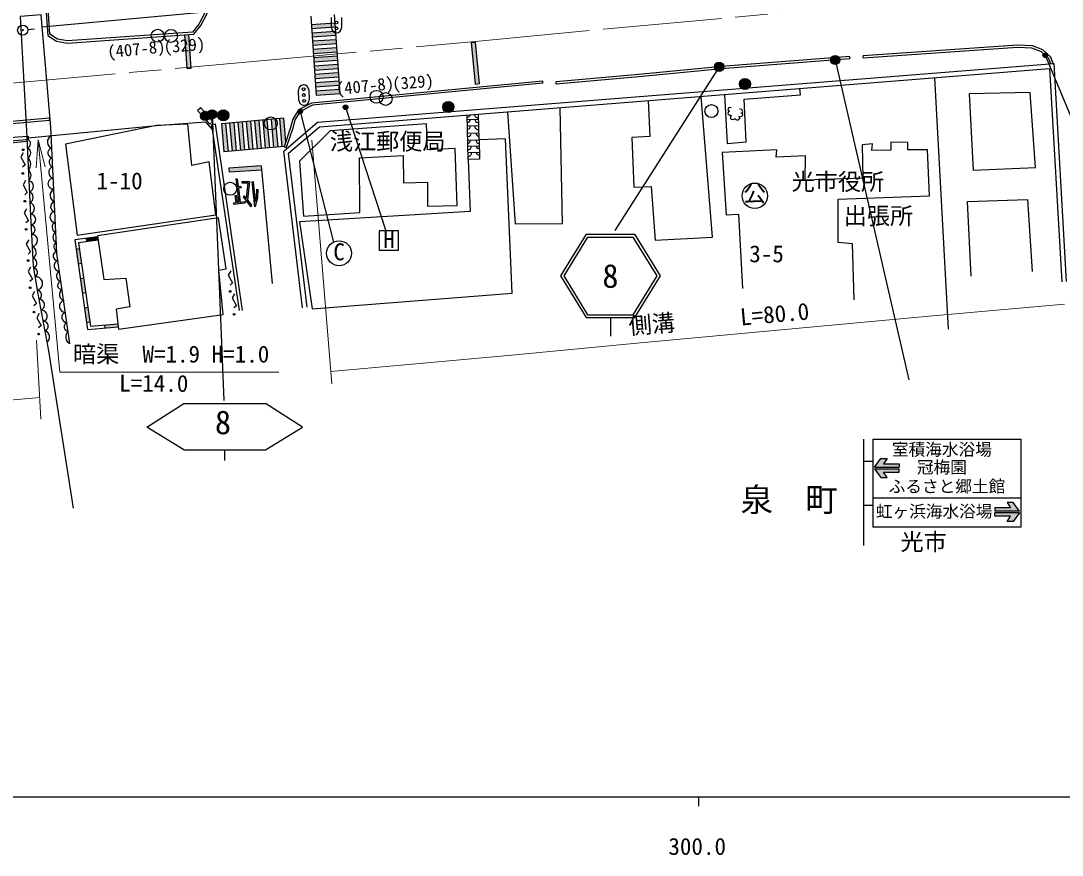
# Model space of a CAD drawing. Units: millimetres at full size, sheet at 1:1000; details may follow other scales. Extents: x 40000 to 680000, y 20000 to 380000.
# Drawn here: x 294730 to 407300, y 198715 to 288860 of the extents above; entities that cross this region are included whole.
import ezdxf
from ezdxf.enums import TextEntityAlignment as Align

# ---------------------------------------------------------------- set-up
doc = ezdxf.new("R2010")
doc.units = ezdxf.units.MM
doc.header["$LTSCALE"] = 1000
doc.linetypes.add('CHAIN', pattern=[18.5, 12, -1.5, 3.5, -1.5])
for name, color, linetype, lineweight in [('M-BGD', 7, 'Continuous', 25), ('M-BGD-EXST', 7, 'Continuous', 25), ('M-BMK', 2, 'CHAIN', 13), ('M-BMK-OTRS', 5, 'Continuous', 25), ('M-STR-HTXT', 7, 'Continuous', 13), ('M-STR-STRC', 7, 'Continuous', 25), ('M-TTL-BAND', 7, 'Continuous', 25)]:
    doc.layers.add(name, color=color, linetype=linetype, lineweight=lineweight)
doc.layers.add('M-BMK-HTXT', color=7, linetype='Continuous')
doc.styles.add('ＭＳ ゴシック', font='')
doc.styles.get('ＭＳ ゴシック').set_extended_font_data('MS Gothic')

# ---------------------------------------------------------------- blocks, each defined once
blk = doc.blocks.new('open_arrow')
at = {"color": 0, "linetype": 'Continuous', "lineweight": -2}
blk.add_lwpolyline([(7.5, 1.25), (0, 0), (7.5, -1.25)], dxfattribs=at)

msp = doc.modelspace()

# ---------------------------------------------------------------- hatches: boundary and pattern name
at = {"layer": 'M-BGD'}
for points in [[(294985, 287864, 0.41421), (294929, 287908, 0.41421)], [(372409, 282037, 1), (373609, 282037, 1)], [(316018, 278650, 1), (317218, 278650, 1)], [(340335, 279543, 1), (341535, 279543, 1)], [(314995, 278209, 0.41421), (315037, 278915, 0.41421), (314331, 278957, 1)], [(303029, 265509), (301802, 265349), (301847, 265002), (303082, 265163)], [(301062, 264245), (300715, 264196), (300940, 262612), (301286, 262661)], [(301511, 261077), (301164, 261028), (301389, 259444), (301736, 259493)], [(301960, 257909), (301614, 257860), (301838, 256275), (302185, 256325)], [(305225, 256132), (303813, 256013), (303842, 255664), (305270, 255785)]]:
    msp.add_hatch(color=256, dxfattribs=at).paths.add_polyline_path(points)
at = {"layer": 'M-BGD-EXST'}
for points in [[(405720, 285143, 1), (405220, 285143, 0.41421), (405470, 284893, 0.41421)], [(325175, 279067, 1), (324675, 279067, 0.41421), (324925, 278817, 0.41421)], [(330084, 279528, 1), (329584, 279528, 0.41421), (329834, 279278, 0.41421)]]:
    msp.add_hatch(color=256, dxfattribs=at).paths.add_polyline_path(points)
at = {"layer": 'M-STR-STRC'}
for points in [[(328702, 288205), (328671, 288654), (326127, 288477), (326159, 288029)], [(312892, 287369), (312443, 287337), (312695, 283722), (313144, 283754)], [(328765, 287307), (328734, 287756), (326190, 287580), (326221, 287131)], [(326252, 286682), (326283, 286233), (328827, 286409), (328796, 286858)], [(328889, 285512), (328858, 285961), (326314, 285784), (326346, 285335)], [(343887, 286573), (343440, 286530), (343877, 282029), (344325, 282073)], [(328952, 284614), (328921, 285063), (326377, 284886), (326408, 284437)], [(383263, 284630, 0.41421), (382763, 285130, 0.41421), (382263, 284630, 1)], [(329014, 283716), (328983, 284165), (326439, 283988), (326470, 283539)], [(370711, 283897, 0.41421), (370211, 284397, 0.41421), (369711, 283897, 1)], [(329077, 282818), (329045, 283267), (326501, 283090), (326533, 282641)], [(329139, 281920), (329108, 282369), (326564, 282193), (326595, 281744)], [(329201, 281022), (329170, 281471), (326626, 281295), (326657, 280846)], [(315914, 278761, 0.41421), (315414, 279261, 0.41421), (314914, 278761, 1)], [(320441, 278089), (319993, 278049), (320265, 275011), (320713, 275052)], [(321337, 278170), (320889, 278130), (321161, 275092), (321610, 275132)], [(322234, 278250), (321786, 278210), (322058, 275172), (322506, 275212)], [(322954, 275252), (323187, 275273), (323359, 275773), (323130, 278330), (322682, 278290)], [(316855, 277768), (316407, 277728), (316679, 274690), (317128, 274730)], [(317752, 277848), (317304, 277808), (317576, 274770), (318024, 274811)], [(318648, 277929), (318200, 277889), (318472, 274851), (318920, 274891)], [(319545, 278009), (319096, 277969), (319369, 274931), (319817, 274971)], [(320725, 273185), (317223, 272955), (317253, 272506), (320766, 272737)], [(389680, 241005), (389680, 240644), (387016, 240644), (387685, 241581), (388366, 241581), (387996, 241005)], [(387016, 240470), (387684, 239532), (388365, 239532), (387995, 240107), (389679, 240106), (389680, 240468)], [(402689, 235889), (402020, 236826), (401340, 236827), (401709, 236251), (400026, 236253), (400025, 235891)], [(400025, 235354), (400025, 235715), (402689, 235715), (402019, 234778), (401339, 234778), (401709, 235353)]]:
    msp.add_hatch(color=256, dxfattribs=at).paths.add_polyline_path(points)
h = msp.add_hatch(color=256, dxfattribs=at)
h.paths.add_polyline_path([(318977, 269347), (318436, 269281), (318254, 270773), (318543, 270808), (318525, 270957), (318236, 270921), (318129, 271791), (317980, 271773), (318287, 269263), (318120, 269242), (318027, 269999), (317878, 269981), (317971, 269224), (317709, 269192), (317727, 269043), (318996, 269198)])
h.paths.add_polyline_path([(319441, 271498), (318610, 271490), (318611, 271340), (319274, 271346), (319096, 269670), (318891, 269939), (318772, 269848), (319568, 268803), (319687, 268894), (319228, 269497)], flags=16)
h.paths.add_polyline_path([(319842, 271494), (319693, 271478), (319975, 268806), (320089, 268827), (320342, 269785), (320392, 270654), (320242, 270662), (320193, 269809), (320070, 269341)], flags=16)

# ---------------------------------------------------------------- linework, layer by layer
msp.add_arc((294935, 287859), 50, 186.62891, 6.62891)
at = {"layer": 'M-BGD'}
for p, q in [((295481, 287922), (296226, 288009)), ((384356, 284753), (384337, 285003)), ((385821, 284832), (385803, 285081)), ((395011, 255530), (393532, 282715)), ((351172, 282108), (351148, 282357)), ((352613, 282018), (352591, 282267)), ((297793, 278346), (297815, 278097)), ((343072, 273870), (342993, 278688)), ((343001, 278216), (344224, 278246)), ((344279, 276016), (344210, 278785)), ((343012, 277518), (344241, 277549)), ((275232, 273885), (295388, 275842)), ((343025, 276731), (344260, 276762)), ((343037, 275983), (344279, 276004)), ((323182, 275258), (323418, 275177)), ((343048, 275324), (344290, 275344)), ((343059, 274637), (344301, 274657)), ((301802, 265349), (301847, 265002)), ((300715, 264196), (301062, 264245)), ((300940, 262612), (301286, 262661)), ((301164, 261028), (301511, 261077)), ((301389, 259444), (301736, 259493)), ((301614, 257860), (301960, 257909)), ((301838, 256275), (302185, 256325)), ((303842, 255664), (303813, 256013))]:
    msp.add_line(p, q, dxfattribs=at)
for points in [[(297053, 288229), (333912, 291617), (394533, 297338), (403948, 298077), (407107, 301476), (405274, 320265)], [(314453, 291551), (314529, 290495), (314614, 289710), (313988, 288489), (313295, 287647), (299773, 286705), (298684, 286890), (297876, 287428), (297673, 290207), (295091, 313034)], [(297424, 290189), (297636, 287288), (298589, 286653), (299760, 286454), (313420, 287405), (314198, 288351), (314870, 289663), (314778, 290517), (314702, 291569)], [(300043, 253987), (298637, 263735), (298482, 266800), (297982, 277365), (296943, 289512), (294649, 289318), (294909, 284800), (295333, 276985), (295781, 267808), (296068, 262391), (296523, 259530), (297719, 253215)], [(406330, 284236), (406082, 284935), (405206, 285710), (404093, 286172), (402478, 286235), (385803, 285081)], [(406072, 284215), (405868, 284790), (405072, 285495), (404038, 285924), (402482, 285985), (385821, 284832)], [(384337, 285003), (370894, 283962), (361130, 283036), (352591, 282267)], [(325176, 257862), (323149, 274765), (326803, 277900), (406406, 284242), (407746, 260695)], [(325672, 257921), (323677, 274560), (327005, 277414), (405936, 283703), (407247, 260666)], [(384356, 284753), (370915, 283713), (361153, 282787), (352613, 282018)], [(351148, 282357), (326142, 279969), (324749, 279257), (324136, 278253), (323897, 277334), (323182, 275258)], [(351172, 282108), (326256, 279746), (324925, 279067), (324368, 278154), (324137, 277262), (323418, 275177)], [(370808, 280904), (371080, 275603), (373149, 275770), (372913, 280389), (379008, 280847), (378951, 281553)], [(362547, 280246), (362709, 276364), (360782, 276247), (360983, 270876), (362877, 270976), (363296, 265164), (369498, 265482), (368270, 280702)], [(313999, 279331), (313831, 279182), (314198, 278768)], [(314535, 279066), (314167, 279480), (313999, 279331)], [(347333, 279034), (348171, 266931), (353303, 266964), (353046, 279489)], [(371514, 279448), (371386, 279494), (371274, 279449), (371167, 279315), (371187, 279185), (371270, 279126), (371330, 279115), (371224, 279054), (371160, 278865), (371192, 278728), (371373, 278659), (371520, 278678), (371444, 278481), (371441, 278315), (371564, 278239), (371746, 278201), (371872, 278257), (371904, 278318), (371957, 278235), (372189, 278132), (372362, 278201), (372461, 278361), (372419, 278472), (372349, 278524), (372542, 278476), (372734, 278589), (372787, 278788), (372715, 278865), (372587, 278896), (372745, 278941), (372767, 279029), (372725, 279199), (372643, 279289), (372471, 279367)], [(297793, 278346), (274385, 276242), (262357, 275109), (253062, 274508), (235238, 273121), (213479, 271412)], [(297815, 278097), (274408, 275993), (262377, 274860), (253080, 274259), (235257, 272872), (213498, 271162)], [(314791, 278100), (315159, 277686), (315495, 277985), (315128, 278398)], [(295523, 276211), (309411, 277563), (314686, 277937), (315425, 277131), (318337, 257578)], [(315425, 277131), (315375, 277665), (315730, 277714), (318671, 257546)], [(204545, 269127), (210193, 269745), (219396, 270169), (235289, 271325), (249178, 272364), (266812, 273854), (279166, 274947), (294393, 276340), (295511, 276411)], [(295511, 276411), (295536, 276012), (294424, 275941), (279202, 274548), (266846, 273455), (249210, 271966), (235318, 270926), (219420, 269770), (210224, 269346), (204602, 268731)], [(384803, 258707), (384645, 264783), (383070, 264908), (383101, 269599), (392961, 269945), (392756, 274933), (390607, 274933), (390607, 275723), (388784, 275744), (388763, 274893), (386737, 274852), (386797, 275582), (385683, 275460), (385764, 271875), (379517, 271653), (379557, 274265), (376396, 274144), (376457, 274934), (370559, 274630), (370964, 267886), (372302, 267967), (372726, 259957)], [(294996, 274597), (294742, 274144), (295195, 273296), (294926, 273055)], [(295220, 271600), (294965, 271147), (295418, 270299), (295149, 270058)], [(397468, 261273), (397067, 269354), (403548, 269539), (404073, 261767)], [(295354, 268561), (295099, 268108), (295552, 267260), (295283, 267019)], [(295579, 265187), (295324, 264734), (295777, 263886), (295508, 263646)], [(303029, 265509), (300575, 265188), (301948, 255504), (305270, 255785)], [(303082, 265163), (300971, 264887), (302248, 255881), (305225, 256132)], [(295784, 262246), (295529, 261793), (295982, 260945), (295713, 260704)], [(317415, 261849), (317160, 261396), (317613, 260548), (317344, 260308)], [(296213, 259615), (295959, 259162), (296411, 258314), (296143, 258073)], [(317838, 259377), (317583, 258925), (318036, 258076), (317767, 257836)], [(296716, 257232), (296461, 256780), (296914, 255931), (296645, 255691)]]:
    msp.add_lwpolyline(points, dxfattribs=at)
for points in [[(397252, 280960), (397684, 272725), (404412, 273002), (403857, 281114)], [(309411, 277563), (299560, 275544), (300807, 265716), (315821, 267884), (315097, 273617), (313227, 273218), (312778, 277711)], [(328156, 276993), (324862, 273702), (325288, 267758), (331378, 268161), (331354, 274057), (336046, 274294), (336094, 271358), (338676, 271429), (338700, 268824), (341899, 268919), (341686, 275052), (338700, 274933), (338582, 277727)], [(343072, 273870), (343319, 268273), (324861, 267146), (326239, 257756), (347830, 259426), (347113, 276102), (344279, 276016), (344313, 273926)], [(303013, 265618), (303720, 260927), (306067, 261040), (306519, 257960), (305021, 257706), (305304, 255530), (316615, 257140), (316134, 261916), (316926, 262057), (316106, 267568)]]:
    msp.add_lwpolyline(points, close=True, dxfattribs=at)
for centre, radius in [((294935, 287859), 550), ((294935, 287859), 50), ((309523, 287251), 700), ((310963, 287234), 700), ((373009, 282037), 600), ((333182, 280647), 700), ((334171, 280417), 700), ((316618, 278650), 600), ((340935, 279543), 600), ((369388, 279113), 700), ((314663, 278583), 500), ((321752, 277774), 700), ((294988, 274924), 89.7), ((294944, 272371), 89.7), ((317368, 270715), 700), ((374073, 269957), 1375), ((295168, 269374), 89.7), ((295302, 266335), 89.7), ((295527, 262961), 89.7), ((295732, 260020), 89.7), ((317363, 259623), 89.7), ((296161, 257389), 89.7), ((317785, 257152), 89.7), ((296664, 255007), 89.7)]:
    msp.add_circle(centre, radius, dxfattribs=at)
for centre, radius, start, end in [((342934, 278884), 443, 278.24153, 337.62646), ((342933, 278265), 414, 280.2421, 354.32458), ((344149, 278736), 362, 177.52991, 281.33024), ((344091, 278156), 267, 162.53015, 301.82217), ((343048, 277436), 274, 263.76062, 19.1838), ((344161, 277471), 358, 169.19637, 284.65087), ((295289, 275592), 488, 286.05543, 59.50787), ((298374, 275765), 773, 116.78782, 248.63456), ((343112, 276663), 284, 253.41801, 15.87378), ((343072, 275881), 243, 263.18253, 25.81321), ((344269, 276728), 349, 175.74857, 270.0771), ((344239, 275934), 298, 167.62571, 278.93051), ((295238, 274587), 568, 294.68206, 70.90896), ((298180, 274577), 532, 108.4042, 265.63215), ((343024, 275325), 421, 274.24483, 0.75292), ((344200, 275290), 225, 167.34251, 294.89481), ((294865, 273362), 935, 316.31656, 49.27446), ((298248, 273588), 471, 103.36923, 262.05316), ((343067, 274593), 387, 269.97253, 7.37329), ((344280, 274683), 315, 185.77528, 274.74824), ((295113, 272129), 727, 311.69902, 53.892), ((298421, 272483), 681, 110.42527, 254.99711), ((295476, 270979), 619, 286.79929, 78.79173), ((298225, 271266), 560, 88.03556, 277.38683), ((295412, 269782), 652, 297.50261, 68.08841), ((298714, 270008), 817, 120.70104, 244.72135), ((295550, 268575), 650, 290.08666, 75.50435), ((298484, 268753), 530, 102.92703, 262.49536), ((295770, 267393), 572, 276.28163, 89.72538), ((298441, 267662), 567, 92.68883, 272.73356), ((295729, 266297), 538, 287.25783, 78.81562), ((298675, 266573), 562, 111.55164, 254.12174), ((295897, 265138), 645, 275.3286, 90.74485), ((298799, 265492), 607, 117.25245, 248.51778), ((298825, 264460), 529, 117.93433, 247.83591), ((295675, 263841), 714, 299.29668, 66.77677), ((298748, 263465), 520, 103.65478, 270.34199), ((295945, 262699), 525, 287.02805, 81.33975), ((298902, 262386), 578, 105.11648, 271.30488), ((295978, 261662), 548, 300.75591, 77.29597), ((296376, 260484), 716, 293.1128, 99.44598), ((299123, 261303), 546, 112.33883, 264.08253), ((299175, 260300), 472, 103.3596, 273.06176), ((296432, 259260), 539, 295.69622, 84.87649), ((299552, 259276), 656, 122.44293, 253.97843), ((296679, 258166), 609, 290.19102, 91.26839), ((299549, 258017), 654, 105.81015, 270.61121), ((296961, 256975), 624, 284.83231, 96.6271), ((299718, 256826), 561, 106.76428, 269.65708), ((297207, 255875), 504, 281.62701, 99.8324), ((299900, 255805), 496, 111.93206, 264.4893), ((297115, 254679), 728, 306.87963, 74.57978), ((300360, 254708), 787, 130.10476, 246.3166)]:
    msp.add_arc(centre, radius, start, end, dxfattribs=at)
at = {"layer": 'M-BGD-EXST'}
for p, q in [((405470, 285143), (410599, 272826)), ((329834, 279528), (334171, 266182)), ((324925, 279067), (328535, 264961)), ((335559, 266182), (333459, 266182)), ((333459, 266182), (333459, 264082)), ((335559, 264082), (335559, 266182)), ((333459, 264082), (335559, 264082))]:
    msp.add_line(p, q, dxfattribs=at)
for centre, radius in [((405470, 285143), 250), ((324925, 279067), 250), ((329834, 279528), 250), ((329129, 263749), 1350)]:
    msp.add_circle(centre, radius, dxfattribs=at)
at = {"layer": 'M-BMK'}
msp.add_lwpolyline([(205826, 274397), (217381, 275348), (233716, 276854), (251286, 278404), (271744, 280184), (292978, 282068), (319043, 284387), (344232, 286654), (358512, 288029), (390267, 290955), (418310, 293410), (453477, 296548), (458847, 297074)], dxfattribs=at)
at = {"layer": 'M-BMK-OTRS'}
msp.add_line((297719, 253215), (300391, 236190), dxfattribs=at)
at = {"layer": 'M-STR-HTXT'}
for p, q in [((328346, 249645), (326199, 275965)), ((296878, 245817), (296433, 254367))]:
    msp.add_line(p, q, dxfattribs=at)
for points in [[(296593, 276012), (298932, 250888), (322622, 250888)], [(328238, 250977), (347394, 252701), (361710, 254079), (393319, 256991), (407554, 258238)], [(164365, 242116), (164618, 242072), (173957, 240890), (180340, 240382), (188140, 239927), (199704, 239929), (212155, 240581), (220592, 241400), (236779, 242892), (254261, 244434), (274729, 246214), (295996, 248102), (296755, 248170)]]:
    msp.add_lwpolyline(points, dxfattribs=at)
at = {"layer": 'M-STR-STRC'}
for p, q in [((326065, 289375), (326657, 280846)), ((328609, 289552), (329201, 281022)), ((326127, 288477), (328671, 288654)), ((326159, 288029), (328702, 288205)), ((328304, 288124), (328308, 289224)), ((329408, 289220), (329404, 288120)), ((312695, 283722), (312443, 287337)), ((313144, 283754), (312892, 287369)), ((326190, 287580), (328734, 287756)), ((326221, 287131), (328765, 287307)), ((326252, 286682), (328796, 286858)), ((326283, 286233), (328827, 286409)), ((326314, 285784), (328858, 285961)), ((343440, 286530), (343887, 286573)), ((343877, 282029), (343440, 286530)), ((344325, 282073), (343887, 286573)), ((326346, 285335), (328889, 285512)), ((326377, 284886), (328921, 285063)), ((312695, 283722), (313144, 283754)), ((326408, 284437), (328952, 284614)), ((326439, 283988), (328983, 284165)), ((326470, 283539), (329014, 283716)), ((370211, 283897), (358956, 266216)), ((382763, 284630), (390728, 250079)), ((326501, 283090), (329045, 283267)), ((326533, 282641), (329077, 282818)), ((326564, 282193), (329108, 282369)), ((326595, 281744), (329139, 281920)), ((326626, 281295), (329170, 281471)), ((343877, 282029), (344325, 282073)), ((324790, 280267), (324748, 281367)), ((325847, 281409), (325889, 280310)), ((326657, 280846), (329201, 281022)), ((315414, 278761), (316692, 247829)), ((323130, 278330), (316407, 277728)), ((319993, 278049), (320265, 275011)), ((320441, 278089), (320713, 275052)), ((320889, 278130), (321161, 275092)), ((321337, 278170), (321610, 275132)), ((321786, 278210), (322058, 275172)), ((322234, 278250), (322506, 275212)), ((322682, 278290), (322954, 275252)), ((323130, 278330), (323359, 275773)), ((316407, 277728), (316679, 274690)), ((316855, 277768), (317128, 274730)), ((317304, 277808), (317576, 274770)), ((317752, 277848), (318024, 274811)), ((318200, 277889), (318472, 274851)), ((318648, 277929), (318920, 274891)), ((319096, 277969), (319369, 274931)), ((319545, 278009), (319817, 274971)), ((323187, 275273), (316679, 274690)), ((320725, 273185), (317223, 272955)), ((317223, 272955), (317253, 272506)), ((320754, 272736), (317253, 272506)), ((320725, 273185), (321909, 260476)), ((317980, 271773), (318129, 271791)), ((317980, 271773), (318287, 269263)), ((318129, 271791), (318236, 270921)), ((318610, 271490), (318611, 271340)), ((319693, 271478), (319842, 271494)), ((319693, 271478), (319975, 268806)), ((318525, 270957), (318236, 270921)), ((318543, 270808), (318254, 270773)), ((318254, 270773), (318436, 269281)), ((318525, 270957), (318543, 270808)), ((320242, 270662), (320392, 270654)), ((317709, 269192), (317971, 269224)), ((317709, 269192), (317727, 269043)), ((317727, 269043), (318996, 269198)), ((317878, 269981), (318027, 269999)), ((317878, 269981), (317971, 269224)), ((318027, 269999), (318120, 269242)), ((318120, 269242), (318287, 269263)), ((318436, 269281), (318977, 269347)), ((318772, 269848), (318891, 269939)), ((318772, 269848), (319568, 268803)), ((318891, 269939), (319096, 269670)), ((318977, 269347), (318996, 269198)), ((319228, 269497), (319687, 268894)), ((319568, 268803), (319687, 268894)), ((319975, 268806), (320089, 268827)), ((355829, 265798), (353065, 261298)), ((355829, 265798), (361101, 265798)), ((363865, 261298), (361101, 265798)), ((355997, 265498), (353417, 261298)), ((355997, 265498), (360934, 265498)), ((363513, 261298), (360934, 265498)), ((353065, 261298), (355829, 256798)), ((353417, 261298), (355997, 257098)), ((358313, 261374), (358465, 261298)), ((360934, 257098), (363513, 261298)), ((361101, 256798), (363865, 261298)), ((355829, 256798), (361101, 256798)), ((355997, 257098), (360934, 257098)), ((358465, 256798), (358465, 254798)), ((308354, 244969), (312362, 247519)), ((312362, 247519), (321162, 247519)), ((325170, 244969), (321162, 247519)), ((312362, 242519), (308354, 244969)), ((321162, 242519), (325170, 244969)), ((385825, 243671), (385825, 232171)), ((386825, 243671), (386825, 234171)), ((386825, 243671), (402825, 243671)), ((402825, 243671), (402825, 234171)), ((312362, 242519), (321162, 242519)), ((316762, 242519), (316763, 241364)), ((385825, 241296), (386825, 241296)), ((387016, 240644), (387685, 241581)), ((387685, 241581), (388366, 241581)), ((388366, 241581), (387996, 241005)), ((387996, 241005), (389679, 241005)), ((389680, 241005), (389680, 240644)), ((387016, 240644), (389680, 240644)), ((387016, 240470), (389680, 240469)), ((387016, 240470), (387684, 239532)), ((388365, 239532), (387995, 240107)), ((387995, 240107), (389679, 240106)), ((389679, 240106), (389680, 240468)), ((387684, 239532), (388365, 239532)), ((385825, 236546), (386825, 236546)), ((386825, 237337), (402825, 237337)), ((401340, 236827), (401709, 236251)), ((402020, 236826), (401340, 236827)), ((402689, 235889), (402020, 236826)), ((400025, 236253), (400025, 235891)), ((402689, 235889), (400025, 235890)), ((402689, 235715), (400025, 235715)), ((400025, 235354), (400025, 235715)), ((401709, 235353), (400025, 235354)), ((401709, 236251), (400026, 236253)), ((401339, 234778), (401709, 235353)), ((402689, 235715), (402019, 234778)), ((402825, 234171), (386825, 234171)), ((402019, 234778), (401339, 234778))]:
    msp.add_line(p, q, dxfattribs=at)
for points in [[(318610, 271490), (319441, 271498), (319228, 269497)], [(318611, 271340), (319274, 271346), (319096, 269670)], [(319842, 271494), (320070, 269341), (320193, 269809), (320242, 270662)], [(320089, 268827), (320342, 269785), (320392, 270654)]]:
    msp.add_lwpolyline(points, dxfattribs=at)
for centre, radius in [((328848, 288048), 150), ((328850, 288668), 150), ((382763, 284630), 500), ((370211, 283897), 500), ((325300, 281462), 150), ((325324, 280843), 150), ((325348, 280223), 150), ((315414, 278761), 500)]:
    msp.add_circle(centre, radius, dxfattribs=at)
for centre, start, end in [((328854, 288122), 179.8301, 269.8301), ((328854, 288122), 269.8301, 359.8301), ((325297, 281388), 92.218, 182.218), ((325297, 281388), 2.218, 92.218), ((325340, 280289), 272.218, 2.218), ((325340, 280289), 182.218, 272.218)]:
    msp.add_arc(centre, 550, start, end, dxfattribs=at)
at = {"layer": 'M-TTL-BAND'}
for p, q in [((40000, 205000), (579000, 205000)), ((368000, 205000), (368000, 204000))]:
    msp.add_line(p, q, dxfattribs=at)

# ---------------------------------------------------------------- block references
at = {"layer": 'M-STR-HTXT', "xscale": 400, "yscale": 400, "rotation": 275.3}
msp.add_blockref('open_arrow', (296593, 276012), dxfattribs=at)

# ---------------------------------------------------------------- texts
at = {"layer": 'M-BGD', "style": 'ＭＳ ゴシック'}
for s, rotation, p in [('(329)', 4.635, (310259, 284977)), ('(407-8)', 5.906, (304196, 284430)), ('(407-8)', 5.906, (328909, 280448)), ('(329)', 4.635, (334972, 280994))]:
    msp.add_text(s, height=1320, rotation=rotation, dxfattribs=at).set_placement(p, align=Align.BOTTOM_LEFT)
msp.add_text('公', height=1833, dxfattribs=at).set_placement((372805, 268761), align=Align.BOTTOM_LEFT)
at = {"layer": 'M-BGD-EXST', "style": 'ＭＳ ゴシック'}
msp.add_text('H', height=1833, dxfattribs=at).set_placement((333912, 263774), align=Align.BOTTOM_LEFT)
msp.add_text('C', height=1833, rotation=358.508, dxfattribs=at).set_placement((328474, 262457), align=Align.BOTTOM_LEFT)
at = {"layer": 'M-BMK-HTXT', "style": 'ＭＳ ゴシック'}
for s, height, p in [('浅江郵便局', 1833, (328139, 274369)), ('1-10', 1833, (302914, 270106)), ('出張所', 1833, (383692, 266319)), ('3-5', 1833, (373473, 262223)), ('泉\u3000町', 2566, (372542, 235070))]:
    msp.add_text(s, height=height, dxfattribs=at).set_placement(p, align=Align.BOTTOM_LEFT)
msp.add_text('光市役所', height=1833, rotation=359.865, dxfattribs=at).set_placement((378055, 270028), align=Align.BOTTOM_LEFT)
at = {"layer": 'M-STR-HTXT', "style": 'ＭＳ ゴシック'}
for s, rotation, p in [('L=80.0', 5.059, (372616, 255388)), ('側溝', 4.699, (360561, 254427)), ('L=14.0', 359.636, (305349, 248260))]:
    msp.add_text(s, height=1833, rotation=rotation, dxfattribs=at).set_placement(p, align=Align.BOTTOM_LEFT)
msp.add_text('暗渠\u3000W=1.9 H=1.0', height=1833, dxfattribs=at).set_placement((300372, 251388), align=Align.BOTTOM_LEFT)
at = {"layer": 'M-STR-STRC', "style": 'ＭＳ ゴシック'}
for s, height, p in [('8', 2566, (358465, 261298)), ('室積海水浴場', 1320, (394301, 242551)), ('冠梅園', 1320, (394301, 240629)), ('ふるさと郷土館', 1320, (394844, 238560)), ('虹ヶ浜海水浴場', 1320, (393457, 235860))]:
    msp.add_text(s, height=height, dxfattribs=at).set_placement(p, align=Align.MIDDLE_CENTER)
for s, height, p in [('8', 2566, (315712, 243429)), ('光市', 1833, (389828, 231103))]:
    msp.add_text(s, height=height, dxfattribs=at).set_placement(p, align=Align.BOTTOM_LEFT)
at = {"layer": 'M-TTL-BAND', "style": 'ＭＳ ゴシック'}
msp.add_text('300.0', height=1833, dxfattribs=at).set_placement((367844, 198195), align=Align.BOTTOM_CENTER)

doc.saveas('drawing.dxf')
